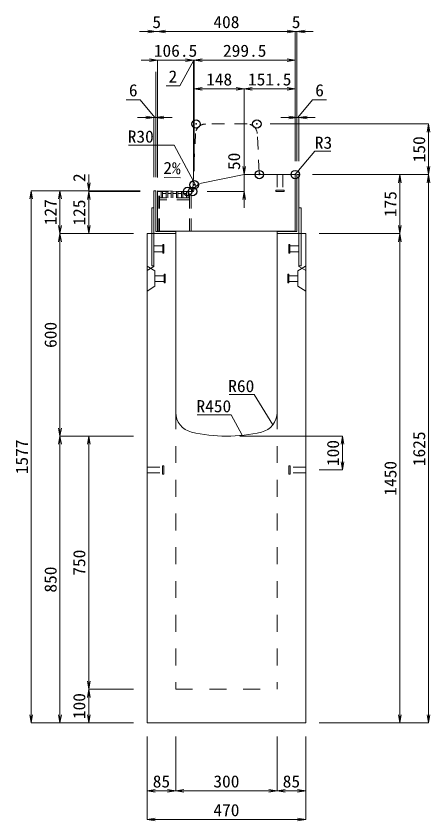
# Model space of a CAD drawing. Units: millimetres at full size. Extents: x -1809 to 57027, y -20349 to 17321.
# Drawn here: x 13777 to 15003, y -15386 to -13001 of the extents above; entities that cross this region are included whole.
import ezdxf
from ezdxf.enums import TextEntityAlignment as Align

# ---------------------------------------------------------------- set-up
doc = ezdxf.new("R2010")
doc.units = ezdxf.units.MM
doc.header["$LTSCALE"] = 50
doc.header["$PDMODE"] = 32
doc.header["$PDSIZE"] = 25
doc.linetypes.add('USER1', pattern=[2, 1, -1])
doc.linetypes.add('USER2', pattern=[1.35, 0.75, -0.6])
for name, color, linetype, lineweight in [('インサート', 3, 'USER2', 9), ('グレーチング', 7, 'USER2', 5), ('受枠', 3, 'Continuous', 5), ('寸法線', 7, 'Continuous', 13), ('引出線', 4, 'Continuous', 13), ('本体', 2, 'Continuous', 13)]:
    doc.layers.add(name, color=color, linetype=linetype, lineweight=lineweight)
doc.layers.add('作業エリア', color=11, linetype='Continuous')
doc.styles.add('ＭＳ 明朝', font='')
doc.styles.get('ＭＳ 明朝').set_extended_font_data('MS Mincho')

# ---------------------------------------------------------------- blocks, each defined once
blk = doc.blocks.new('open_arrow')
at = {"color": 0, "linetype": 'Continuous', "lineweight": -2}
blk.add_lwpolyline([(7.5, 1.25), (0, 0), (7.5, -1.25)], dxfattribs=at)

msp = doc.modelspace()

# ---------------------------------------------------------------- linework, layer by layer
at = {"layer": 'インサート'}
for p, q in [((14550.5, -13471.05), (14550.5, -13517.05)), ((14550.5, -13471.05), (14567.5, -13471.05)), ((14567.5, -13471.05), (14567.5, -13517.05)), ((14546.5, -13521.05), (14546.5, -13517.05)), ((14546.5, -13517.05), (14571.5, -13517.05)), ((14546.5, -13521.05), (14571.5, -13521.05)), ((14571.5, -13517.05), (14571.5, -13521.05)), ((14185, -13682.55), (14212, -13682.55)), ((14185, -13682.55), (14185, -13699.55)), ((14215, -13678.55), (14212, -13678.55)), ((14212, -13678.55), (14212, -13703.55)), ((14215, -13703.55), (14215, -13678.55)), ((14585, -13678.55), (14588, -13678.55)), ((14585, -13703.55), (14585, -13678.55)), ((14588, -13678.55), (14588, -13703.55)), ((14615, -13682.55), (14588, -13682.55)), ((14615, -13682.55), (14615, -13699.55)), ((14185, -13699.55), (14212, -13699.55)), ((14212, -13703.55), (14215, -13703.55)), ((14588, -13703.55), (14585, -13703.55)), ((14615, -13699.55), (14588, -13699.55)), ((14188.2, -13770.55), (14215.2, -13770.55)), ((14188.2, -13770.55), (14188.2, -13787.55)), ((14218.2, -13766.55), (14215.2, -13766.55)), ((14215.2, -13766.55), (14215.2, -13791.55)), ((14218.2, -13791.55), (14218.2, -13766.55)), ((14581.8, -13766.55), (14584.8, -13766.55)), ((14581.8, -13791.55), (14581.8, -13766.55)), ((14584.8, -13766.55), (14584.8, -13791.55)), ((14611.8, -13770.55), (14584.8, -13770.55)), ((14611.8, -13770.55), (14611.8, -13787.55)), ((14188.2, -13787.55), (14215.2, -13787.55)), ((14215.2, -13791.55), (14218.2, -13791.55)), ((14584.8, -13791.55), (14581.8, -13791.55)), ((14611.8, -13787.55), (14584.8, -13787.55)), ((14165, -14337.55), (14211, -14337.55)), ((14165, -14354.55), (14165, -14337.55)), ((14165, -14354.55), (14211, -14354.55)), ((14211, -14358.55), (14211, -14333.55)), ((14211, -14333.55), (14215, -14333.55)), ((14215, -14358.55), (14215, -14333.55)), ((14585, -14333.55), (14589, -14333.55)), ((14585, -14333.55), (14585, -14358.55)), ((14589, -14333.55), (14589, -14358.55)), ((14635, -14337.55), (14589, -14337.55)), ((14635, -14354.55), (14589, -14354.55)), ((14635, -14337.55), (14635, -14354.55)), ((14215, -14358.55), (14211, -14358.55)), ((14589, -14358.55), (14585, -14358.55))]:
    msp.add_line(p, q, dxfattribs=at)
at = {"layer": 'グレーチング'}
for p, q in [((14197.5, -13639.05), (14197.5, -13521.05)), ((14295.5, -13521.05), (14197.5, -13521.05)), ((14202, -13639.05), (14202, -13521.05)), ((14206.5, -13540.05), (14206.5, -13521.05)), ((14211, -13540.05), (14211, -13521.05)), ((14221.6, -13540.05), (14221.6, -13521.05)), ((14226.1, -13540.05), (14226.1, -13521.05)), ((14236.7, -13540.05), (14236.7, -13521.05)), ((14241.2, -13540.05), (14241.2, -13521.05)), ((14251.8, -13540.05), (14251.8, -13521.05)), ((14256.3, -13540.05), (14256.3, -13521.05)), ((14266.9, -13540.05), (14266.9, -13521.05)), ((14271.4, -13540.05), (14271.4, -13521.05)), ((14282, -13540.05), (14282, -13521.05)), ((14286.5, -13540.05), (14286.5, -13521.05)), ((14291, -13639.05), (14291, -13521.05)), ((14295.5, -13639.05), (14295.5, -13521.05)), ((14291, -13540.05), (14202, -13540.05)), ((14291, -13546.05), (14202, -13546.05)), ((14221.6, -13527.05), (14211, -13527.05)), ((14236.7, -13527.05), (14226.1, -13527.05)), ((14251.8, -13527.05), (14241.2, -13527.05)), ((14266.9, -13527.05), (14256.3, -13527.05)), ((14282, -13527.05), (14271.4, -13527.05))]:
    msp.add_line(p, q, dxfattribs=at)
at = {"layer": '作業エリア'}
for p in [(14310, -13321.05), (14490, -13321.05), (14497.5, -13471.05), (14604, -13471.05), (14304.5, -13501.05), (14285, -13521.05), (14300, -13521.05)]:
    msp.add_point(p, dxfattribs=at)
at = {"layer": '受枠'}
for p, q in [((14609, -13471.05), (14609, -13640.05)), ((14615, -13471.05), (14609, -13471.05)), ((14615, -13471.05), (14615, -13741.05)), ((14185, -13519.05), (14185, -13741.05)), ((14185, -13519.05), (14191, -13519.05)), ((14191, -13519.05), (14191, -13640.05)), ((14179, -13569.05), (14179, -13741.05)), ((14179, -13569.05), (14185, -13569.05)), ((14621, -13569.05), (14615, -13569.05)), ((14621, -13569.05), (14621, -13741.05)), ((14191, -13640.05), (14250, -13640.05)), ((14250, -13640.05), (14250, -13646.05)), ((14550, -13640.05), (14550, -13646.05)), ((14609, -13640.05), (14550, -13640.05)), ((14185, -13646.05), (14250, -13646.05)), ((14615, -13646.05), (14550, -13646.05)), ((14179, -13741.05), (14185, -13741.05)), ((14621, -13741.05), (14615, -13741.05))]:
    msp.add_line(p, q, dxfattribs=at)
at = {"layer": '寸法線'}
for p, q in [((14244, -13046.93), (14143, -13046.93)), ((14604, -13046.93), (14196, -13046.93)), ((14556, -13046.93), (14657, -13046.93)), ((14604, -13431.03), (14604, -13046.93)), ((14604, -13431.03), (14604, -13046.93)), ((14609, -13431.03), (14609, -13046.93)), ((14302.57, -13131.93), (14148, -13131.93)), ((14196, -13479.25), (14196, -13131.93)), ((14352.5, -13131.93), (14254.57, -13131.93)), ((14303.53, -13131.93), (14261.69, -13208.3)), ((14302.57, -13481.03), (14302.57, -13131.93)), ((14604, -13131.93), (14304.5, -13131.93)), ((14304.5, -13461.03), (14304.5, -13131.93)), ((14604, -13431.03), (14604, -13131.93)), ((14191, -13479.03), (14191, -13166.91)), ((14196, -13479.25), (14196, -13176.93)), ((14196, -13479.25), (14196, -13176.93)), ((14302.57, -13481.03), (14302.57, -13178.69)), ((14304.5, -13461.03), (14304.5, -13176.93)), ((14261.69, -13208.3), (14221.28, -13208.3)), ((14304.5, -13216.93), (14452.5, -13216.93)), ((14304.5, -13461.03), (14304.5, -13216.93)), ((14452.5, -13431.03), (14452.5, -13216.93)), ((14452.5, -13216.93), (14604, -13216.93)), ((14452.5, -13431.03), (14452.5, -13216.93)), ((14604, -13431.03), (14604, -13216.93)), ((14144.67, -13249.13), (14103.44, -13249.13)), ((14188, -13301.93), (14144.67, -13249.13)), ((14612, -13301.93), (14655.33, -13249.13)), ((14655.33, -13249.13), (14696.56, -13249.13)), ((14239, -13301.93), (14137, -13301.93)), ((14185, -13479.03), (14185, -13301.93)), ((14191, -13479.03), (14191, -13301.93)), ((14561, -13301.93), (14663, -13301.93)), ((14609, -13431.03), (14609, -13301.93)), ((14615, -13431.03), (14615, -13301.93)), ((14530.02, -13321.05), (14998.78, -13321.05)), ((14998.78, -13321.05), (14998.78, -13471.05)), ((14452.5, -13423.05), (14452.5, -13569.05)), ((13992.06, -13471.05), (13992.06, -13569.05)), ((14655.02, -13471.05), (14913.78, -13471.05)), ((14655.02, -13471.05), (14998.78, -13471.05)), ((14655.02, -13471.05), (14998.78, -13471.05)), ((14913.78, -13471.05), (14913.78, -13646.05)), ((14998.78, -13471.05), (14998.78, -15096.05)), ((13822.06, -15096.05), (13822.06, -13519.05)), ((14144.98, -13519.05), (13822.06, -13519.05)), ((13907.06, -13519.05), (13907.06, -13646.05)), ((14144.98, -13519.05), (13907.06, -13519.05)), ((14144.98, -13519.05), (13992.06, -13519.05)), ((14144.98, -13521.05), (13992.06, -13521.05)), ((13992.06, -13521.05), (13992.06, -13646.05)), ((14144.98, -13521.05), (13992.06, -13521.05)), ((14342.59, -13521.05), (14452.5, -13521.05)), ((14124.98, -13646.05), (13907.06, -13646.05)), ((13907.06, -13646.05), (13907.06, -14246.05)), ((14124.98, -13646.05), (13907.06, -13646.05)), ((14124.98, -13646.05), (13992.06, -13646.05)), ((14675.02, -13646.05), (14913.78, -13646.05)), ((14675.02, -13646.05), (14913.78, -13646.05)), ((14913.78, -13646.05), (14913.78, -15096.05)), ((14124.98, -14246.05), (13907.06, -14246.05)), ((13907.06, -15096.05), (13907.06, -14246.05)), ((14124.98, -14246.05), (13907.06, -14246.05)), ((13992.06, -14246.05), (13992.06, -14996.05)), ((14124.98, -14246.05), (13992.06, -14246.05)), ((14440.02, -14246.05), (14743.78, -14246.05)), ((14743.78, -14246.05), (14743.78, -14346.05)), ((14675.02, -14346.05), (14743.78, -14346.05)), ((14124.98, -14996.05), (13992.06, -14996.05)), ((13992.06, -14996.05), (13992.06, -15096.05)), ((14124.98, -14996.05), (13992.06, -14996.05)), ((14124.98, -15096.05), (13822.06, -15096.05)), ((14124.98, -15096.05), (13907.06, -15096.05)), ((14124.98, -15096.05), (13992.06, -15096.05)), ((14675.02, -15096.05), (14913.78, -15096.05)), ((14675.02, -15096.05), (14998.78, -15096.05)), ((14165, -15136.07), (14165, -15297.21)), ((14165, -15136.07), (14165, -15382.21)), ((14250, -15136.07), (14250, -15297.21)), ((14250, -15136.07), (14250, -15297.21)), ((14550, -15136.07), (14550, -15297.21)), ((14550, -15136.07), (14550, -15297.21)), ((14635, -15136.07), (14635, -15297.21)), ((14635, -15136.07), (14635, -15382.21)), ((14165, -15297.21), (14250, -15297.21)), ((14250, -15297.21), (14550, -15297.21)), ((14550, -15297.21), (14635, -15297.21)), ((14165, -15382.21), (14635, -15382.21))]:
    msp.add_line(p, q, dxfattribs=at)
at = {"layer": '引出線'}
for points in [[(14310.6, -13505.19), (14244.87, -13383.51), (14184.87, -13383.51), (14110.2, -13383.51)], [(14603.12, -13471.93), (14661.85, -13401.57), (14709.57, -13401.57)], [(14264, -13481.04), (14215.26, -13480.06), (14264, -13481.04)], [(14537.07, -14212.74), (14482.66, -14122.84), (14407.98, -14122.84)], [(14446.44, -14243.65), (14414.22, -14182.51), (14313.21, -14182.51)]]:
    msp.add_lwpolyline(points, dxfattribs=at)
at = {"layer": '本体', "linetype": 'USER2', "lineweight": 9}
for p, q in [((14461.46, -13321.05), (14338.54, -13321.05)), ((14300.33, -13514.4), (14308.57, -13349.56)), ((14497.17, -13464.4), (14491.43, -13349.56)), ((14185, -13743.05), (14185, -13646.05)), ((14615, -13743.05), (14615, -13646.05)), ((14165, -13755.55), (14185, -13743.05)), ((14635, -13755.55), (14615, -13743.05))]:
    msp.add_line(p, q, dxfattribs=at)
at = {"layer": '本体'}
for p, q in [((14452.5, -13471.05), (14326.19, -13496.66)), ((14601, -13471.05), (14452.5, -13471.05)), ((14604, -13474.05), (14604, -13639.05)), ((14196, -13639.05), (14196, -13519.27)), ((14196, -13519.27), (14285, -13521.05)), ((14285, -13521.05), (14302.57, -13521.05)), ((14604, -13639.05), (14196, -13639.05)), ((14165, -13646.05), (14165, -15096.05)), ((14165, -13646.05), (14250, -13646.05)), ((14250, -13646.05), (14250, -14175.53)), ((14550, -13646.05), (14550, -14175.53)), ((14550, -13646.05), (14635, -13646.05)), ((14635, -13646.05), (14635, -15096.05)), ((14165, -15096.05), (14635, -15096.05))]:
    msp.add_line(p, q, dxfattribs=at)
at = {"layer": '本体', "lineweight": 9}
for p, q in [((14165, -13742.05), (14188.2, -13756.55)), ((14188.2, -13756.55), (14188.2, -13801.55)), ((14634.58, -13742.31), (14611.8, -13756.55)), ((14611.8, -13756.55), (14611.8, -13801.55)), ((14188.2, -13801.55), (14165, -13816.05)), ((14611.8, -13801.55), (14635, -13816.05))]:
    msp.add_line(p, q, dxfattribs=at)
at = {"layer": '本体', "linetype": 'USER1', "lineweight": 15}
for p, q in [((14250, -14175.53), (14250, -14996.05)), ((14550, -14175.53), (14550, -14996.05)), ((14250, -14996.05), (14550, -14996.05))]:
    msp.add_line(p, q, dxfattribs=at)
at = {"layer": '本体', "linetype": 'USER2', "lineweight": 9}
for centre, radius, start, end in [((14338.54, -13351.05), 30, 90, 177.13759), ((14461.46, -13351.05), 30, 2.86241, 90), ((14504.16, -13464.05), 7, 182.86241, 270), ((14293.34, -13514.05), 7, 270, 357.13759)]:
    msp.add_arc(centre, radius, start, end, dxfattribs=at)
at = {"layer": '本体'}
for centre, radius, start, end in [((14601, -13474.05), 3, 0, 90), ((14332.15, -13526.06), 30, 101.45875, 170.39512), ((14310, -14175.53), 60, 180, 256.65764), ((14490, -14175.53), 60, 283.34236, 0), ((14400, -13796.05), 450, 256.65764, 283.34236)]:
    msp.add_arc(centre, radius, start, end, dxfattribs=at)

# ---------------------------------------------------------------- block references
at = {"layer": '寸法線', "xscale": 3.2, "yscale": 3.2}
for p, rotation in [((14191, -13046.93), 180), ((14604, -13046.93), 180), ((14604, -13046.93), 180), ((14196, -13131.93), 180), ((14302.57, -13131.93), 180), ((14302.57, -13131.93), 180), ((14604, -13131.93), 180), ((14452.5, -13216.93), 180), ((14604, -13216.93), 180), ((14185, -13301.93), 180), ((14609, -13301.93), 180), ((14998.78, -13321.05), 270), ((14452.5, -13471.05), 90), ((14998.78, -13471.05), 90), ((14913.78, -13471.05), 270), ((14998.78, -13471.05), 270), ((13992.06, -13519.05), 90), ((13822.06, -13519.05), 270), ((13907.06, -13519.05), 270), ((13992.06, -13521.05), 270), ((13992.06, -13521.05), 270), ((14452.5, -13521.05), 270), ((13907.06, -13646.05), 90), ((13992.06, -13646.05), 90), ((14913.78, -13646.05), 90), ((13907.06, -13646.05), 270), ((14913.78, -13646.05), 270), ((13907.06, -14246.05), 90), ((13907.06, -14246.05), 270), ((13992.06, -14246.05), 270), ((14743.78, -14246.05), 270), ((14743.78, -14346.05), 90), ((13992.06, -14996.05), 90), ((13992.06, -14996.05), 270), ((13822.06, -15096.05), 90), ((13907.06, -15096.05), 90), ((13992.06, -15096.05), 90), ((14913.78, -15096.05), 90), ((14998.78, -15096.05), 90), ((14250, -15297.21), 180), ((14550, -15297.21), 180), ((14635, -15297.21), 180), ((14635, -15382.21), 180)]:
    msp.add_blockref('open_arrow', p, dxfattribs=dict(at, rotation=rotation))
for p in [(14196, -13046.93), (14196, -13046.93), (14609, -13046.93), (14304.5, -13131.93), (14304.5, -13131.93), (14304.5, -13216.93), (14452.5, -13216.93), (14191, -13301.93), (14615, -13301.93), (14165, -15297.21), (14250, -15297.21), (14550, -15297.21), (14165, -15382.21)]:
    msp.add_blockref('open_arrow', p, dxfattribs=at)
at = {"layer": '引出線', "xscale": 0.0533, "yscale": 0.0533}
for p, rotation in [((14603.12, -13471.93), 50.2), ((14264, -13481.04), 178.9), ((14310.6, -13505.19), 118.4), ((14537.07, -14212.74), 121.2), ((14446.44, -14243.65), 117.8)]:
    msp.add_blockref('open_arrow', p, dxfattribs=dict(at, rotation=rotation))

# ---------------------------------------------------------------- texts
at = {"layer": '寸法線', "style": 'ＭＳ 明朝', "width": 1.05}
for s, p in [('5', (14193.5, -13018.91)), ('408', (14400, -13018.91)), ('5', (14606.5, -13018.91)), ('106.5', (14249.28, -13103.91)), ('299.5', (14454.25, -13103.91)), ('2', (14241.48, -13180.28)), ('148', (14378.5, -13188.91)), ('151.5', (14528.25, -13188.91)), ('6', (14124.05, -13221.11)), ('6', (14675.95, -13221.11)), ('85', (14207.5, -15269.19)), ('300', (14400, -15269.19)), ('85', (14592.5, -15269.19)), ('470', (14400, -15354.19))]:
    msp.add_text(s, height=36.03, dxfattribs=at).set_placement(p, align=Align.MIDDLE_CENTER)
for s, p in [('150', (14970.76, -13396.05)), ('50', (14422.5, -13431.79)), ('2', (13964.06, -13480.2)), ('175', (14885.76, -13558.55)), ('127', (13879.04, -13582.55)), ('125', (13964.04, -13583.55)), ('600', (13879.04, -13946.05)), ('1625', (14970.76, -14283.55)), ('1577', (13794.04, -14307.55)), ('100', (14715.76, -14296.05)), ('1450', (14885.76, -14371.05)), ('750', (13964.04, -14621.05)), ('850', (13879.04, -14671.05)), ('100', (13964.04, -15046.05))]:
    msp.add_text(s, height=36.03, rotation=90, dxfattribs=at).set_placement(p, align=Align.MIDDLE_CENTER)
at = {"layer": '引出線', "style": 'ＭＳ 明朝', "width": 1.05}
for s, p in [('R30', (14184.87, -13340.31)), ('R60', (14482.66, -14079.64)), ('R450', (14414.22, -14139.31))]:
    msp.add_text(s, height=36.03, dxfattribs=at).set_placement(p, align=Align.TOP_RIGHT)
msp.add_text('R3', height=36.03, dxfattribs=at).set_placement((14661.85, -13358.37), align=Align.TOP_LEFT)
msp.add_text('2%', height=36.03, rotation=358.854, dxfattribs=at).set_placement((14264.94, -13434.14), align=Align.TOP_RIGHT)

doc.saveas('drawing.dxf')
